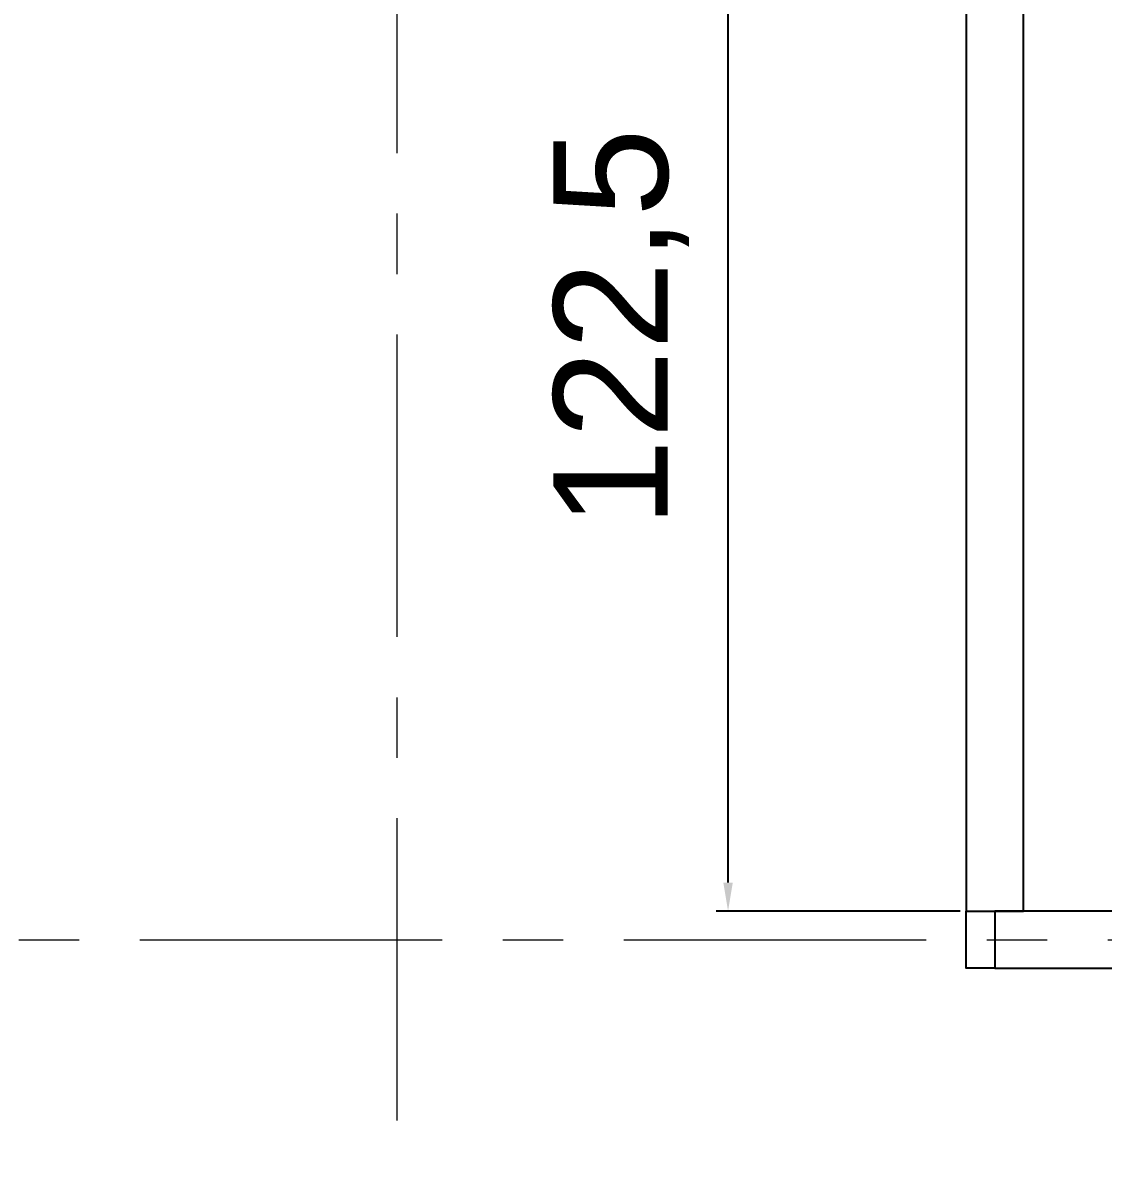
# Model space of a CAD drawing. Header units: centimetres. Extents: x -114 to 2948, y -828 to 1257.
# Drawn here: x 221.7 to 335.1, y 483.5 to 603.3 of the extents above; entities that cross this region are included whole.
import ezdxf

# ---------------------------------------------------------------- set-up
doc = ezdxf.new("R2010")
doc.units = ezdxf.units.CM
doc.linetypes.add('CENTER', pattern=[50.8, 31.75, -6.35, 6.35, -6.35])
doc.layers.add('AKS', color=4, linetype='CENTER', lineweight=13)
for name, color, linetype in [('IC_DUVAR_60', 30, 'Continuous'), ('KOSE_PROFIL_60', 8, 'Continuous'), ('YENI_OLCU', 4, 'Continuous')]:
    doc.layers.add(name, color=color, linetype=linetype)
doc.styles.get("Standard").update_dxf_attribs({"font": 'Arial.ttf'})
doc.dimstyles.new('ISO-25', dxfattribs={"dimtxt": 12, "dimasz": 3, "dimexe": 1.25, "dimexo": 0.625, "dimgap": 4, "dimtad": 1, "dimtxsty": 'Standard', "dimcen": 2.5, "dimadec": 0, "dimazin": 0, "dimtfac": 1, "dimtmove": 0, "dimatfit": 3, "dimfxl": 1, "dimarcsym": 0})

# ---------------------------------------------------------------- blocks, each defined once
blk = doc.blocks.new('BOM_I07_1225p0_V_DOLU_PP')
blk.add_lwpolyline([(0, 0), (6, 0), (6, 122.5), (0, 122.5)], close=True)
blk = doc.blocks.new('BOM_I01_1255p0_H_DOLU_PP')
blk.add_lwpolyline([(0, 0), (125.5, 0), (125.5, 6), (0, 6)], close=True)
blk = doc.blocks.new('BOM_B01_IC_KOSE_30x60')
at = {"color": 1, "linetype": 'ByBlock'}
blk.add_lwpolyline([(3, 0), (0, 0), (0, 6), (3, 6)], close=True, dxfattribs=at)
blk = doc.blocks.new('*D166')
at = {"layer": 'Defpoints', "color": 0, "transparency": 16777216}
for p in [(295.75, 632.5), (320.75, 632.5), (320.75, 510)]:
    blk.add_point(p, dxfattribs=at)
at = {"layer": 'YENI_OLCU', "color": 0, "lineweight": -2, "transparency": 16777216}
for p, q in [((320.12, 632.5), (294.5, 632.5)), ((295.75, 513), (295.75, 629.5)), ((320.12, 510), (294.5, 510))]:
    blk.add_line(p, q, dxfattribs=at)
at = {"layer": 'YENI_OLCU', "color": 0, "transparency": 16777216}
for points in [[(295.25, 629.5), (296.25, 629.5), (295.75, 632.5)], [(295.25, 513), (296.25, 513), (295.75, 510)]]:
    blk.add_solid(points, dxfattribs=at)
at = {"layer": 'YENI_OLCU', "color": 0, "transparency": 16777216, "insert": (284.54, 571.25), "char_height": 12, "attachment_point": 5, "rotation": 90}
blk.add_mtext('122,5', dxfattribs=at)

msp = doc.modelspace()

# ---------------------------------------------------------------- linework, layer by layer
at = {"layer": 'AKS'}
for p, q in [((261, -20), (261, 1110)), ((-20, 507), (795, 507))]:
    msp.add_line(p, q, dxfattribs=at)

# ---------------------------------------------------------------- block references
at = {"layer": 'IC_DUVAR_60'}
for name, p in [('BOM_I07_1225p0_V_DOLU_PP', (320.75, 510)), ('BOM_I01_1255p0_H_DOLU_PP', (323.75, 504))]:
    msp.add_blockref(name, p, dxfattribs=at)
at = {"layer": 'KOSE_PROFIL_60'}
msp.add_blockref('BOM_B01_IC_KOSE_30x60', (320.75, 504), dxfattribs=at)

# ---------------------------------------------------------------- dimensions: what is measured, and where the dimension line sits
at = {"layer": 'YENI_OLCU'}
dim = msp.add_linear_dim(base=(295.75, 632.5), p1=(320.75, 510), p2=(320.75, 632.5), angle=90, dimstyle='ISO-25', dxfattribs=at)
dim.commit()
dim.dimension.update_dxf_attribs({"geometry": '*D166', "text_midpoint": (284.539, 571.25)})

doc.saveas('drawing.dxf')
